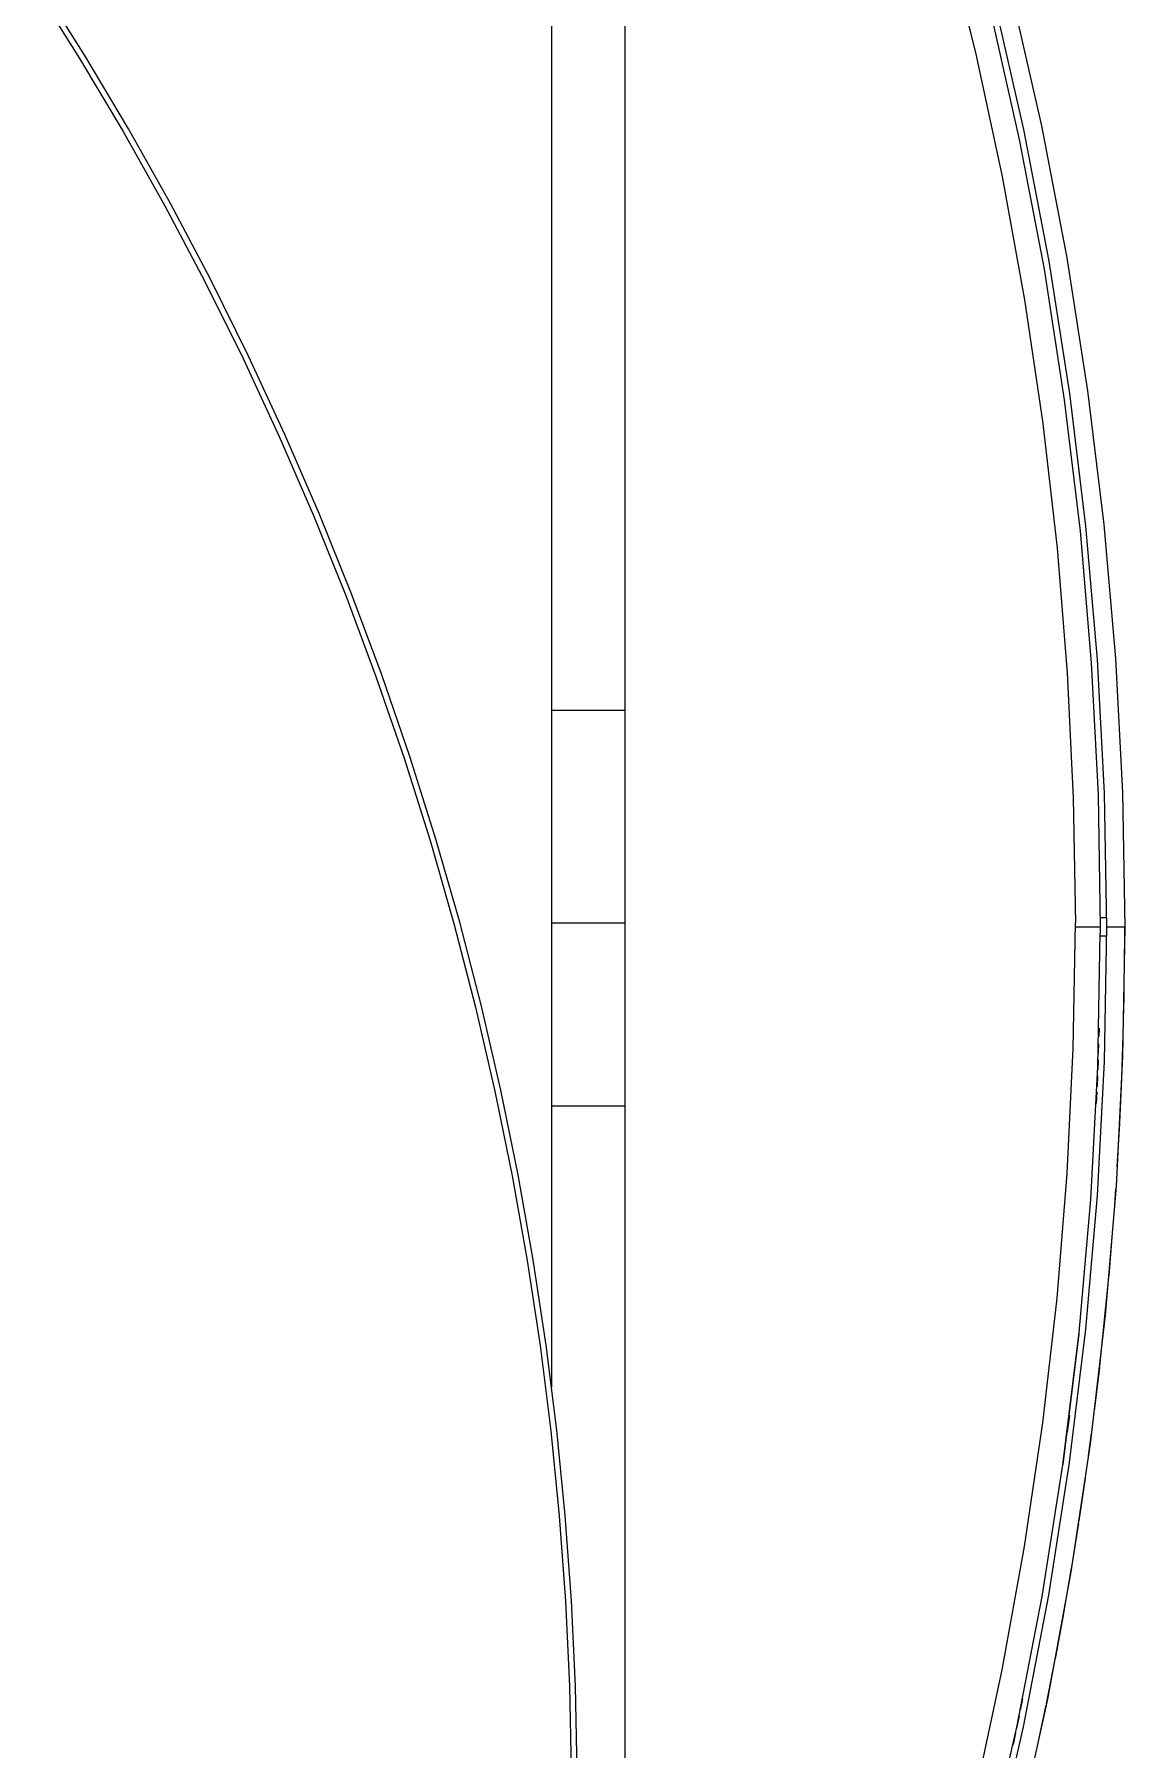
# Model space of a CAD drawing. Header units: inches. Extents: x 214 to 477, y -11 to 187.
# Drawn here: x 403.82 to 410.87, y 16.24 to 27.33 of the extents above; entities that cross this region are included whole.
import ezdxf

# ---------------------------------------------------------------- set-up
doc = ezdxf.new("R2010")
doc.units = ezdxf.units.IN
doc.layers.add('ZANO_R', color=7, linetype='Continuous', lineweight=0)

msp = doc.modelspace()

# ---------------------------------------------------------------- linework, layer by layer
at = {"layer": 'ZANO_R'}
for p, q in [((407.16922, 18.5824), (407.16922, 34.11562)), ((407.64166, 32.44954), (407.64166, 10.71941)), ((409.716, 27.99161), (409.9118, 27.20565)), ((403.82391, 27.64204), (404.11667, 27.17779)), ((404.15025, 27.19626), (403.85696, 27.66136)), ((410.02709, 27.56075), (410.21974, 26.7167)), ((410.14177, 27.58902), (410.33533, 26.74099)), ((410.00452, 27.48745), (410.19275, 26.65342)), ((404.43252, 26.7223), (404.15025, 27.19626)), ((409.9118, 27.20565), (410.08192, 26.41374)), ((404.11667, 27.17779), (404.39843, 26.7047)), ((410.33533, 26.74099), (410.4995, 25.88679)), ((404.39843, 26.7047), (404.6688, 26.22314)), ((404.70338, 26.23986), (404.43252, 26.7223)), ((410.19275, 26.65342), (410.35238, 25.81345)), ((410.21974, 26.7167), (410.38314, 25.86651)), ((410.08192, 26.41374), (410.22617, 25.6167)), ((404.6688, 26.22314), (404.92741, 25.73352)), ((404.96247, 25.74936), (404.70338, 26.23986)), ((410.38314, 25.86651), (410.5171, 25.01118)), ((410.4995, 25.88679), (410.63409, 25.02744)), ((405.20943, 25.25121), (404.96247, 25.74936)), ((410.35238, 25.81345), (410.48325, 24.96853)), ((404.92741, 25.73352), (405.17393, 25.23628)), ((410.22617, 25.6167), (410.34441, 24.8154)), ((405.17393, 25.23628), (405.40801, 24.73187)), ((405.44395, 24.74588), (405.20943, 25.25121)), ((410.48325, 24.96853), (410.58519, 24.11962)), ((410.5171, 25.01118), (410.62146, 24.15173)), ((410.63409, 25.02744), (410.73893, 24.16394)), ((405.66571, 24.23383), (405.44395, 24.74588)), ((410.34441, 24.8154), (410.4365, 24.01067)), ((405.40801, 24.73187), (405.62938, 24.22075)), ((405.62938, 24.22075), (405.83773, 23.70339)), ((405.87444, 23.71553), (405.66571, 24.23383)), ((410.58519, 24.11962), (410.6581, 23.26774)), ((410.62146, 24.15173), (410.69608, 23.2892)), ((410.73893, 24.16394), (410.81391, 23.29735)), ((410.4365, 24.01067), (410.50235, 23.20337)), ((405.83773, 23.70339), (406.03282, 23.18031)), ((406.06989, 23.1915), (405.87444, 23.71553)), ((406.25182, 22.66224), (406.06989, 23.1915)), ((410.50235, 23.20337), (410.54188, 22.39435)), ((410.6581, 23.26774), (410.70187, 22.41386)), ((410.69608, 23.2892), (410.7409, 22.42461)), ((410.81391, 23.29735), (410.85894, 22.42868)), ((406.03282, 23.18031), (406.21442, 22.65201)), ((407.16922, 22.96244), (407.64166, 22.96244)), ((406.21442, 22.65201), (406.38232, 22.11902)), ((406.42002, 22.12827), (406.25182, 22.66224)), ((410.70187, 22.41386), (410.71647, 21.55898)), ((410.7409, 22.42461), (410.75584, 21.55898)), ((410.85894, 22.42868), (410.87395, 21.55898)), ((410.54188, 22.39435), (410.55507, 21.58448)), ((406.38232, 22.11902), (406.53635, 21.58187)), ((406.57434, 21.59014), (406.42002, 22.12827)), ((406.53635, 21.58187), (406.67636, 21.04109)), ((406.7146, 21.04838), (406.57434, 21.59014)), ((407.64166, 21.58448), (407.16922, 21.58448)), ((410.54188, 20.7746), (410.55507, 21.58448)), ((410.63773, 21.55898), (410.55505, 21.55898)), ((410.71647, 21.55898), (410.63773, 21.55898)), ((410.71647, 21.55885), (410.63773, 21.55898)), ((410.75577, 21.61803), (410.7164, 21.61803)), ((410.71647, 21.55885), (410.71644, 21.51948)), ((410.75584, 21.55898), (410.74081, 20.69082)), ((410.87395, 21.55898), (410.75584, 21.55898)), ((410.87395, 21.55898), (410.86002, 20.72136)), ((410.87241, 21.27996), (410.87395, 21.55898)), ((410.87391, 21.61803), (410.87388, 21.61803)), ((410.87395, 21.61803), (410.87395, 21.49992)), ((410.70024, 20.65753), (410.71644, 21.51948)), ((410.75577, 21.49992), (410.7164, 21.49992)), ((410.87395, 21.49992), (410.87388, 21.49992)), ((410.86774, 20.99971), (410.87047, 21.13998)), ((406.67636, 21.04109), (406.80223, 20.49725)), ((406.8407, 20.50354), (406.7146, 21.04838)), ((410.70795, 20.90604), (410.7065, 20.85256)), ((410.85506, 20.58348), (410.86423, 20.85913)), ((410.50235, 19.96559), (410.54188, 20.7746)), ((410.70506, 20.80323), (410.70321, 20.74423)), ((410.65437, 19.79665), (410.70024, 20.65753)), ((410.74081, 20.69082), (410.69573, 19.82371)), ((410.70174, 20.70027), (410.69944, 20.63578)), ((410.86002, 20.72136), (410.81826, 19.88466)), ((410.69799, 20.59715), (410.6952, 20.52721)), ((410.84218, 20.29399), (410.85481, 20.57712)), ((406.80223, 20.49725), (406.91388, 19.95088)), ((406.95255, 19.95618), (406.8407, 20.50354)), ((410.69381, 20.49389), (410.69048, 20.41854)), ((407.16922, 20.40337), (407.64166, 20.40337)), ((410.82628, 20.00978), (410.84194, 20.28921)), ((406.91388, 19.95088), (407.01123, 19.40255)), ((407.05008, 19.40686), (406.95255, 19.95618)), ((410.4365, 19.15828), (410.50235, 19.96559)), ((410.81826, 19.88466), (410.74871, 19.04981)), ((410.80709, 19.72456), (410.8171, 19.8673)), ((410.5789, 18.93785), (410.65437, 19.79665)), ((410.69573, 19.82371), (410.62067, 18.95867)), ((410.77285, 19.30401), (410.79624, 19.58158)), ((407.01123, 19.40255), (407.09426, 18.85282)), ((407.13326, 18.85612), (407.05008, 19.40686)), ((410.71339, 18.71896), (410.77203, 19.29492)), ((410.34441, 18.35355), (410.4365, 19.15828)), ((410.74871, 19.04981), (410.65144, 18.21774)), ((410.47391, 18.08216), (410.5789, 18.93785)), ((410.57791, 18.92845), (410.474, 18.0828)), ((410.62067, 18.95867), (410.5157, 18.09675)), ((407.09426, 18.85282), (407.16296, 18.30224)), ((407.20209, 18.30454), (407.13326, 18.85612)), ((410.67889, 18.42978), (410.71241, 18.71039)), ((410.22617, 17.55225), (410.34441, 18.35355)), ((410.51641, 18.40004), (410.5028, 18.2948)), ((407.16296, 18.30224), (407.21736, 17.75136)), ((407.25658, 17.75265), (407.20209, 18.30454)), ((410.65144, 18.21774), (410.52656, 17.38936)), ((410.64089, 18.13986), (410.66033, 18.28491)), ((410.5157, 18.09675), (410.38096, 17.23898)), ((410.33953, 17.23059), (410.47391, 18.08216)), ((410.57954, 17.71844), (410.62057, 17.99465)), ((407.21736, 17.75136), (407.2575, 17.20073)), ((407.2968, 17.20102), (407.25658, 17.75265)), ((410.53177, 17.42052), (410.57727, 17.70374)), ((410.08192, 16.75522), (410.22617, 17.55225)), ((410.52656, 17.38936), (410.37422, 16.56559)), ((410.48032, 17.12256), (410.53039, 17.41226)), ((407.2575, 17.20073), (407.28347, 16.65089)), ((407.32282, 16.65019), (407.2968, 17.20102)), ((410.1759, 16.38416), (410.33953, 17.23059)), ((410.38096, 17.23898), (410.21661, 16.38639)), ((410.42578, 16.82776), (410.4799, 17.12024)), ((409.9118, 15.9633), (410.08192, 16.75522)), ((410.36799, 16.53488), (410.42518, 16.82463)), ((407.28347, 16.65089), (407.29538, 16.10239)), ((407.33475, 16.10068), (407.32282, 16.65019)), ((410.37422, 16.56559), (410.19457, 15.74734)), ((410.21409, 16.56835), (410.19894, 16.49445)), ((410.19133, 16.45773), (410.17418, 16.37599)), ((410.19133, 16.45773), (410.17672, 16.38801)), ((410.3065, 16.24166), (410.36634, 16.5268)), ((409.98324, 15.54385), (410.1759, 16.38416)), ((410.21661, 16.38639), (410.02285, 15.54)), ((410.16805, 16.34713), (410.15126, 16.26884)), ((410.16805, 16.34713), (410.154, 16.28153))]:
    msp.add_line(p, q, dxfattribs=at)

doc.saveas('drawing.dxf')
